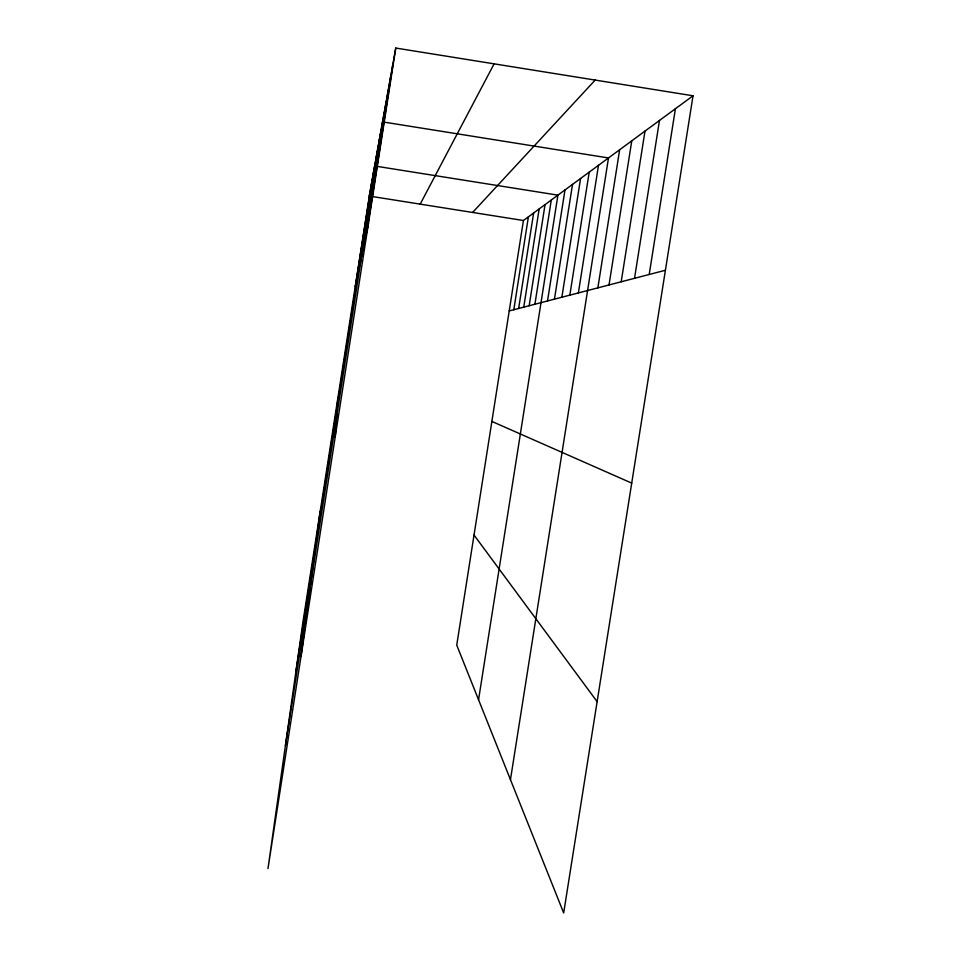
<?xml version="1.0" encoding="UTF-8"?>
<svg xmlns="http://www.w3.org/2000/svg" width="961" height="961" viewBox="0 0 961 961"><rect width="100%" height="100%" fill="white"/><g stroke="black" fill="none" stroke-linecap="round" stroke-linejoin="round"><path stroke-width="1.44" d="M335.185 437.003L337.912 397.398M301.021 656.411L320.181 511.264M370.033 191.719L303.003 621.575L267.975 868.6L395.764 48.05L693.025 95.788L563.675 912.95L456.739 645.119L523.421 220.513L693.025 95.788M355.954 282.858L371.715 182.326M356.843 278.594L373.613 171.767M295.868 671.883L374.646 165.989L557.921 195.143L478.554 699.752M358.417 271.146L376.916 153.267M359.63 265.32L378.178 146.24M360.315 262.089L379.523 138.708M361.048 258.617L380.976 130.612M285.417 745.58L382.538 121.879L608.493 157.952L510.459 779.683M362.705 250.713L384.28 112.149M363.654 246.172L386.178 101.566M364.7 241.223L388.244 90.022M365.841 235.805L390.514 77.361M367.09 229.847L393.013 63.438M513.799 309.742L528.394 216.862M518.64 308.481L533.631 213.006M523.745 307.16L539.181 208.921M529.163 305.742L545.055 204.597M534.905 304.253L551.29 200.02M547.518 300.961L564.984 189.954M554.449 299.159L572.516 184.416M561.873 297.225L580.576 178.482M569.825 295.159L589.213 172.139M578.378 292.925L598.487 165.304M597.862 287.856L619.653 149.748M609.022 284.949L631.773 140.835M621.202 281.777L644.999 131.104M634.536 278.306L659.486 120.449M649.204 274.486L675.415 108.737M395.764 48.05L369.264 196.056L523.421 220.513M355.15 286.666L368.483 223.252M420.197 204.128L494.11 63.846M472.62 212.453L595.183 80.075M509.222 310.932L665.408 270.269M491.876 421.423L631.713 483.119M474.025 535.049L597.117 701.638"/></g></svg>
